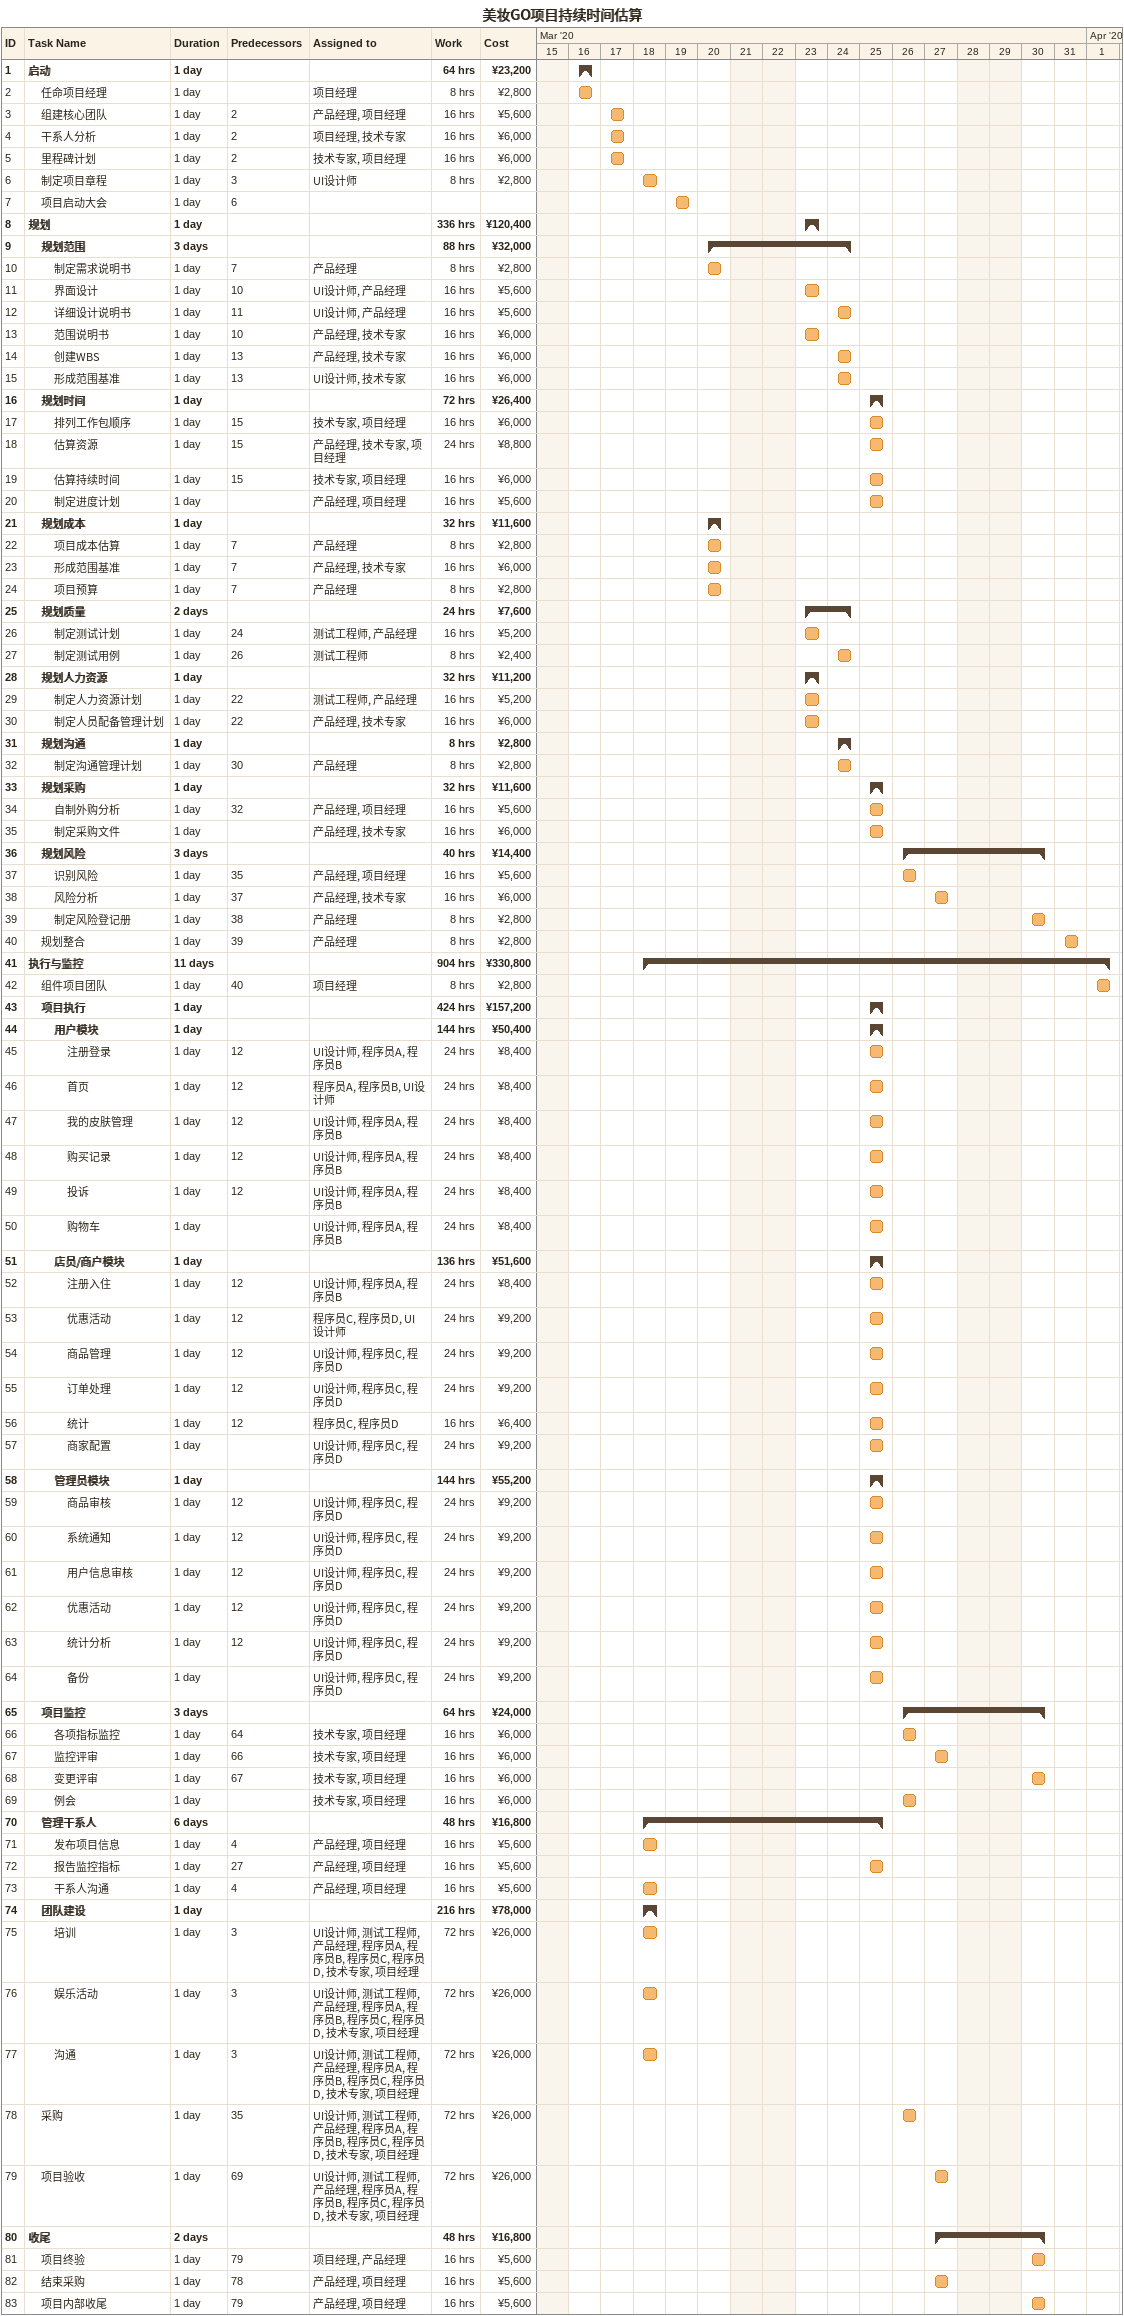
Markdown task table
美妆GO项目持续时间估算

| ID | Level | Task | Duration | Start | Finish | Predecessors | Resources | Work (h) | Cost (¥) |
|---|---|---|---|---|---|---|---|---|---|
| 1 | 1 | **启动** | 1d | 2020-03-16 | 2020-03-16 |  |  | 64 | 23200 |
| 2 | 2 | 任命项目经理 | 1d | 2020-03-16 | 2020-03-16 |  | 项目经理 | 8 | 2800 |
| 3 | 2 | 组建核心团队 | 1d | 2020-03-17 | 2020-03-17 | 2 | 产品经理, 项目经理 | 16 | 5600 |
| 4 | 2 | 干系人分析 | 1d | 2020-03-17 | 2020-03-17 | 2 | 项目经理, 技术专家 | 16 | 6000 |
| 5 | 2 | 里程碑计划 | 1d | 2020-03-17 | 2020-03-17 | 2 | 技术专家, 项目经理 | 16 | 6000 |
| 6 | 2 | 制定项目章程 | 1d | 2020-03-18 | 2020-03-18 | 3 | UI设计师 | 8 | 2800 |
| 7 | 2 | 项目启动大会 | 1d | 2020-03-19 | 2020-03-19 | 6 |  |  |  |
| 8 | 1 | **规划** | 1d | 2020-03-23 | 2020-03-23 |  |  | 336 | 120400 |
| 9 | 2 | **规划范围** | 3d | 2020-03-20 | 2020-03-24 |  |  | 88 | 32000 |
| 10 | 3 | 制定需求说明书 | 1d | 2020-03-20 | 2020-03-20 | 7 | 产品经理 | 8 | 2800 |
| 11 | 3 | 界面设计 | 1d | 2020-03-23 | 2020-03-23 | 10 | UI设计师, 产品经理 | 16 | 5600 |
| 12 | 3 | 详细设计说明书 | 1d | 2020-03-24 | 2020-03-24 | 11 | UI设计师, 产品经理 | 16 | 5600 |
| 13 | 3 | 范围说明书 | 1d | 2020-03-23 | 2020-03-23 | 10 | 产品经理, 技术专家 | 16 | 6000 |
| 14 | 3 | 创建WBS | 1d | 2020-03-24 | 2020-03-24 | 13 | 产品经理, 技术专家 | 16 | 6000 |
| 15 | 3 | 形成范围基准 | 1d | 2020-03-24 | 2020-03-24 | 13 | UI设计师, 技术专家 | 16 | 6000 |
| 16 | 2 | **规划时间** | 1d | 2020-03-25 | 2020-03-25 |  |  | 72 | 26400 |
| 17 | 3 | 排列工作包顺序 | 1d | 2020-03-25 | 2020-03-25 | 15 | 技术专家, 项目经理 | 16 | 6000 |
| 18 | 3 | 估算资源 | 1d | 2020-03-25 | 2020-03-25 | 15 | 产品经理, 技术专家, 项目经理 | 24 | 8800 |
| 19 | 3 | 估算持续时间 | 1d | 2020-03-25 | 2020-03-25 | 15 | 技术专家, 项目经理 | 16 | 6000 |
| 20 | 3 | 制定进度计划 | 1d | 2020-03-25 | 2020-03-25 |  | 产品经理, 项目经理 | 16 | 5600 |
| 21 | 2 | **规划成本** | 1d | 2020-03-20 | 2020-03-20 |  |  | 32 | 11600 |
| 22 | 3 | 项目成本估算 | 1d | 2020-03-20 | 2020-03-20 | 7 | 产品经理 | 8 | 2800 |
| 23 | 3 | 形成范围基准 | 1d | 2020-03-20 | 2020-03-20 | 7 | 产品经理, 技术专家 | 16 | 6000 |
| 24 | 3 | 项目预算 | 1d | 2020-03-20 | 2020-03-20 | 7 | 产品经理 | 8 | 2800 |
| 25 | 2 | **规划质量** | 2d | 2020-03-23 | 2020-03-24 |  |  | 24 | 7600 |
| 26 | 3 | 制定测试计划 | 1d | 2020-03-23 | 2020-03-23 | 24 | 测试工程师, 产品经理 | 16 | 5200 |
| 27 | 3 | 制定测试用例 | 1d | 2020-03-24 | 2020-03-24 | 26 | 测试工程师 | 8 | 2400 |
| 28 | 2 | **规划人力资源** | 1d | 2020-03-23 | 2020-03-23 |  |  | 32 | 11200 |
| 29 | 3 | 制定人力资源计划 | 1d | 2020-03-23 | 2020-03-23 | 22 | 测试工程师, 产品经理 | 16 | 5200 |
| 30 | 3 | 制定人员配备管理计划 | 1d | 2020-03-23 | 2020-03-23 | 22 | 产品经理, 技术专家 | 16 | 6000 |
| 31 | 2 | **规划沟通** | 1d | 2020-03-24 | 2020-03-24 |  |  | 8 | 2800 |
| 32 | 3 | 制定沟通管理计划 | 1d | 2020-03-24 | 2020-03-24 | 30 | 产品经理 | 8 | 2800 |
| 33 | 2 | **规划采购** | 1d | 2020-03-25 | 2020-03-25 |  |  | 32 | 11600 |
| 34 | 3 | 自制外购分析 | 1d | 2020-03-25 | 2020-03-25 | 32 | 产品经理, 项目经理 | 16 | 5600 |
| 35 | 3 | 制定采购文件 | 1d | 2020-03-25 | 2020-03-25 |  | 产品经理, 技术专家 | 16 | 6000 |
| 36 | 2 | **规划风险** | 3d | 2020-03-26 | 2020-03-30 |  |  | 40 | 14400 |
| 37 | 3 | 识别风险 | 1d | 2020-03-26 | 2020-03-26 | 35 | 产品经理, 项目经理 | 16 | 5600 |
| 38 | 3 | 风险分析 | 1d | 2020-03-27 | 2020-03-27 | 37 | 产品经理, 技术专家 | 16 | 6000 |
| 39 | 3 | 制定风险登记册 | 1d | 2020-03-30 | 2020-03-30 | 38 | 产品经理 | 8 | 2800 |
| 40 | 2 | 规划整合 | 1d | 2020-03-31 | 2020-03-31 | 39 | 产品经理 | 8 | 2800 |
| 41 | 1 | **执行与监控** | 11d | 2020-03-18 | 2020-04-01 |  |  | 904 | 330800 |
| 42 | 2 | 组件项目团队 | 1d | 2020-04-01 | 2020-04-01 | 40 | 项目经理 | 8 | 2800 |
| 43 | 2 | **项目执行** | 1d | 2020-03-25 | 2020-03-25 |  |  | 424 | 157200 |
| 44 | 3 | **用户模块** | 1d | 2020-03-25 | 2020-03-25 |  |  | 144 | 50400 |
| 45 | 4 | 注册登录 | 1d | 2020-03-25 | 2020-03-25 | 12 | UI设计师, 程序员A, 程序员B | 24 | 8400 |
| 46 | 4 | 首页 | 1d | 2020-03-25 | 2020-03-25 | 12 | 程序员A, 程序员B, UI设计师 | 24 | 8400 |
| 47 | 4 | 我的皮肤管理 | 1d | 2020-03-25 | 2020-03-25 | 12 | UI设计师, 程序员A, 程序员B | 24 | 8400 |
| 48 | 4 | 购买记录 | 1d | 2020-03-25 | 2020-03-25 | 12 | UI设计师, 程序员A, 程序员B | 24 | 8400 |
| 49 | 4 | 投诉 | 1d | 2020-03-25 | 2020-03-25 | 12 | UI设计师, 程序员A, 程序员B | 24 | 8400 |
| 50 | 4 | 购物车 | 1d | 2020-03-25 | 2020-03-25 |  | UI设计师, 程序员A, 程序员B | 24 | 8400 |
| 51 | 3 | **店员/商户模块** | 1d | 2020-03-25 | 2020-03-25 |  |  | 136 | 51600 |
| 52 | 4 | 注册入住 | 1d | 2020-03-25 | 2020-03-25 | 12 | UI设计师, 程序员A, 程序员B | 24 | 8400 |
| 53 | 4 | 优惠活动 | 1d | 2020-03-25 | 2020-03-25 | 12 | 程序员C, 程序员D, UI设计师 | 24 | 9200 |
| 54 | 4 | 商品管理 | 1d | 2020-03-25 | 2020-03-25 | 12 | UI设计师, 程序员C, 程序员D | 24 | 9200 |
| 55 | 4 | 订单处理 | 1d | 2020-03-25 | 2020-03-25 | 12 | UI设计师, 程序员C, 程序员D | 24 | 9200 |
| 56 | 4 | 统计 | 1d | 2020-03-25 | 2020-03-25 | 12 | 程序员C, 程序员D | 16 | 6400 |
| 57 | 4 | 商家配置 | 1d | 2020-03-25 | 2020-03-25 |  | UI设计师, 程序员C, 程序员D | 24 | 9200 |
| 58 | 3 | **管理员模块** | 1d | 2020-03-25 | 2020-03-25 |  |  | 144 | 55200 |
| 59 | 4 | 商品审核 | 1d | 2020-03-25 | 2020-03-25 | 12 | UI设计师, 程序员C, 程序员D | 24 | 9200 |
| 60 | 4 | 系统通知 | 1d | 2020-03-25 | 2020-03-25 | 12 | UI设计师, 程序员C, 程序员D | 24 | 9200 |
| 61 | 4 | 用户信息审核 | 1d | 2020-03-25 | 2020-03-25 | 12 | UI设计师, 程序员C, 程序员D | 24 | 9200 |
| 62 | 4 | 优惠活动 | 1d | 2020-03-25 | 2020-03-25 | 12 | UI设计师, 程序员C, 程序员D | 24 | 9200 |
| 63 | 4 | 统计分析 | 1d | 2020-03-25 | 2020-03-25 | 12 | UI设计师, 程序员C, 程序员D | 24 | 9200 |
| 64 | 4 | 备份 | 1d | 2020-03-25 | 2020-03-25 |  | UI设计师, 程序员C, 程序员D | 24 | 9200 |
| 65 | 2 | **项目监控** | 3d | 2020-03-26 | 2020-03-30 |  |  | 64 | 24000 |
| 66 | 3 | 各项指标监控 | 1d | 2020-03-26 | 2020-03-26 | 64 | 技术专家, 项目经理 | 16 | 6000 |
| 67 | 3 | 监控评审 | 1d | 2020-03-27 | 2020-03-27 | 66 | 技术专家, 项目经理 | 16 | 6000 |
| 68 | 3 | 变更评审 | 1d | 2020-03-30 | 2020-03-30 | 67 | 技术专家, 项目经理 | 16 | 6000 |
| 69 | 3 | 例会 | 1d | 2020-03-26 | 2020-03-26 |  | 技术专家, 项目经理 | 16 | 6000 |
| 70 | 2 | **管理干系人** | 6d | 2020-03-18 | 2020-03-25 |  |  | 48 | 16800 |
| 71 | 3 | 发布项目信息 | 1d | 2020-03-18 | 2020-03-18 | 4 | 产品经理, 项目经理 | 16 | 5600 |
| 72 | 3 | 报告监控指标 | 1d | 2020-03-25 | 2020-03-25 | 27 | 产品经理, 项目经理 | 16 | 5600 |
| 73 | 3 | 干系人沟通 | 1d | 2020-03-18 | 2020-03-18 | 4 | 产品经理, 项目经理 | 16 | 5600 |
| 74 | 2 | **团队建设** | 1d | 2020-03-18 | 2020-03-18 |  |  | 216 | 78000 |
| 75 | 3 | 培训 | 1d | 2020-03-18 | 2020-03-18 | 3 | UI设计师, 测试工程师, 产品经理, 程序员A, 程序员B, 程序员C, 程序员D, 技术专家, 项目经理 | 72 | 26000 |
| 76 | 3 | 娱乐活动 | 1d | 2020-03-18 | 2020-03-18 | 3 | UI设计师, 测试工程师, 产品经理, 程序员A, 程序员B, 程序员C, 程序员D, 技术专家, 项目经理 | 72 | 26000 |
| 77 | 3 | 沟通 | 1d | 2020-03-18 | 2020-03-18 | 3 | UI设计师, 测试工程师, 产品经理, 程序员A, 程序员B, 程序员C, 程序员D, 技术专家, 项目经理 | 72 | 26000 |
| 78 | 2 | 采购 | 1d | 2020-03-26 | 2020-03-26 | 35 | UI设计师, 测试工程师, 产品经理, 程序员A, 程序员B, 程序员C, 程序员D, 技术专家, 项目经理 | 72 | 26000 |
| 79 | 2 | 项目验收 | 1d | 2020-03-27 | 2020-03-27 | 69 | UI设计师, 测试工程师, 产品经理, 程序员A, 程序员B, 程序员C, 程序员D, 技术专家, 项目经理 | 72 | 26000 |
| 80 | 1 | **收尾** | 2d | 2020-03-27 | 2020-03-30 |  |  | 48 | 16800 |
| 81 | 2 | 项目终验 | 1d | 2020-03-30 | 2020-03-30 | 79 | 项目经理, 产品经理 | 16 | 5600 |
| 82 | 2 | 结束采购 | 1d | 2020-03-27 | 2020-03-27 | 78 | 产品经理, 项目经理 | 16 | 5600 |
| 83 | 2 | 项目内部收尾 | 1d | 2020-03-30 | 2020-03-30 | 79 | 产品经理, 项目经理 | 16 | 5600 |
